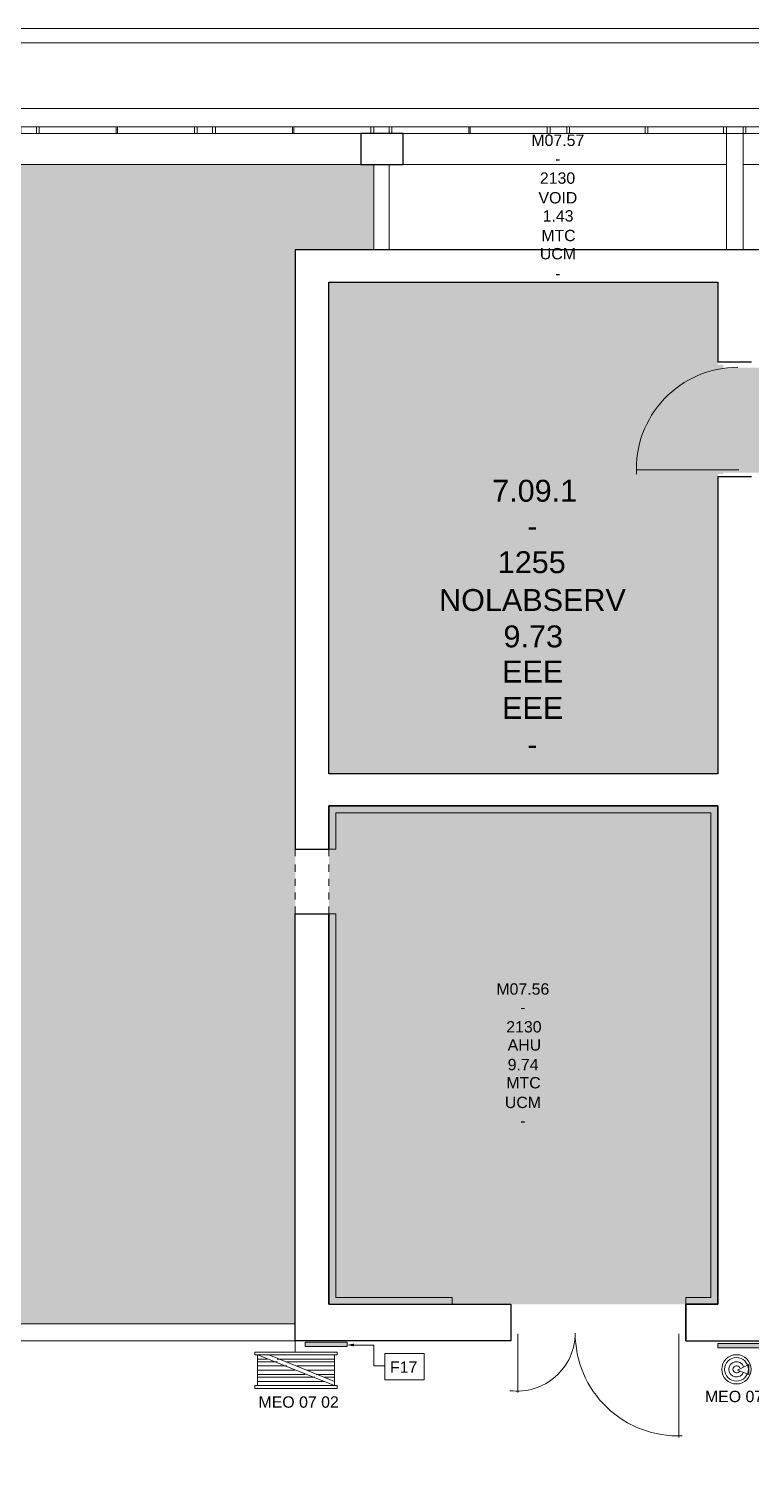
# Model space of a CAD drawing. Header units: millimetres. Extents: x 0 to 58.8, y 0 to 18.9.
# Drawn here: x 13.01 to 18.2, y 8.34 to 18.61 of the extents above; entities that cross this region are included whole.
import ezdxf

# ---------------------------------------------------------------- set-up
doc = ezdxf.new("R2010")
doc.units = ezdxf.units.MM
for name, color, linetype in [('PDF_014407$BL', 7, 'Continuous'), ('PDF_014407$DR', 7, 'Continuous'), ('PDF_014407$FI', 7, 'Continuous'), ('PDF_014407$FI-DSG', 7, 'Continuous'), ('PDF_014407$WA', 7, 'Continuous'), ('PDF_014407$WA-COL', 7, 'Continuous'), ('PDF_014407$WA-EXT', 7, 'Continuous'), ('PDF_014407$WN', 7, 'Continuous'), ('PDF_Text', 7, 'Continuous')]:
    doc.layers.add(name, color=color, linetype=linetype)
doc.layers.add('PDF_014407$HL-TMP', color=7, linetype='Continuous', true_color=0x800000)
doc.styles.add('PDF ArialMT', font='arial.ttf')

msp = doc.modelspace()

# ---------------------------------------------------------------- linework, layer by layer
at = {"layer": 'PDF_014407$BL', "lineweight": 9}
for points in [[(3.993, 18.035), (3.993, 18.608), (58.642, 18.608), (58.642, 18.035)], [(4.093, 18.035), (4.093, 18.507), (58.542, 18.507), (58.542, 18.035)], [(51.555, 2.345), (58.653, 2.345), (58.653, 2.446), (58.753, 2.446), (58.753, 2.747), (58.703, 2.747), (58.703, 17.634), (58.793, 17.634), (58.793, 18.035), (3.119, 18.035)], [(8.008, 17.634), (15.477, 17.634)], [(15.617, 17.634), (18.017, 17.634)], [(18.137, 17.634), (28.135, 17.634)], [(15.166, 12.675), (15.166, 12.725), (15.216, 12.725), (15.216, 12.986), (17.906, 12.986), (17.906, 9.513), (17.725, 9.513), (17.725, 9.463)], [(14.925, 12.675), (14.925, 12.725)], [(14.925, 12.564), (14.925, 12.615)], [(15.166, 12.564), (15.166, 12.615)], [(14.925, 12.464), (14.925, 12.514)], [(15.166, 12.464), (15.166, 12.514)], [(14.925, 12.364), (14.925, 12.414)], [(15.166, 12.364), (15.166, 12.414)], [(14.925, 12.263), (14.925, 12.314)], [(16.049, 9.463), (16.049, 9.513), (15.216, 9.513), (15.216, 12.263), (15.166, 12.263), (15.166, 12.314)]]:
    msp.add_lwpolyline(points, dxfattribs=at)
at = {"layer": 'PDF_014407$DR', "lineweight": 0}
for points in [[(18.107, 15.446), (17.374, 15.446), (18.107, 15.446)], [(16.521, 9.252), (16.521, 8.83), (16.521, 9.252)], [(17.675, 9.252), (17.675, 8.509), (17.675, 9.252)]]:
    msp.add_lwpolyline(points, dxfattribs=at)
msp.add_lwpolyline([(16.463, 8.844, 0.45213), (16.932, 9.257, 0.426225), (17.7, 8.52)], format="xyb", dxfattribs=at)
msp.add_arc((18.099, 15.452), 0.728, 90, 182.9553, dxfattribs=at)
at = {"layer": 'PDF_014407$FI', "lineweight": 9}
for points in [[(14.925, 9.121), (14.925, 9.202)], [(15.206, 9.101), (15.206, 8.88), (14.654, 8.88), (14.654, 9.101), (15.206, 8.88)], [(14.654, 9.071), (14.724, 9.071)], [(14.794, 9.051), (14.654, 9.051)], [(14.734, 9.101), (15.206, 8.91)], [(14.794, 9.071), (15.206, 9.071)], [(15.206, 9.051), (14.864, 9.051)], [(14.654, 9.021), (14.864, 9.021)], [(14.925, 8.991), (14.654, 8.991)], [(14.654, 8.961), (14.995, 8.961)], [(15.065, 8.941), (14.654, 8.941)], [(14.935, 9.021), (15.206, 9.021)], [(15.206, 8.991), (15.005, 8.991)], [(15.075, 8.961), (15.206, 8.961)], [(15.206, 8.941), (15.135, 8.941)], [(14.654, 8.91), (15.135, 8.91)]]:
    msp.add_lwpolyline(points, dxfattribs=at)
for points in [[(14.634, 9.121), (15.226, 9.121), (15.226, 9.101), (15.206, 9.101), (14.654, 9.101), (14.634, 9.101)], [(18.177, 8.961), (18.097, 8.991), (18.177, 9.031)], [(14.634, 8.86), (14.634, 8.88), (15.226, 8.88), (15.226, 8.86)]]:
    msp.add_lwpolyline(points, close=True, dxfattribs=at)
for radius in [0.105, 0.0853]:
    msp.add_circle((18.089, 8.997), radius, dxfattribs=at)
for radius, start, end in [(0.0552, 22.7691, 337.2309), (0.0251, 22.7694, 337.2306)]:
    msp.add_arc((18.089, 8.997), radius, start, end, dxfattribs=at)
at = {"layer": 'PDF_014407$FI-DSG', "lineweight": 9}
for points in [[(14.995, 9.161), (15.296, 9.161), (15.296, 9.192), (14.995, 9.192)], [(17.956, 9.151), (18.257, 9.151), (18.257, 9.182), (17.956, 9.182)], [(15.567, 9.111), (15.848, 9.111), (15.848, 8.921), (15.567, 8.921)]]:
    msp.add_lwpolyline(points, close=True, dxfattribs=at)
msp.add_lwpolyline([(15.346, 9.171), (15.487, 9.171), (15.487, 9.021), (15.567, 9.021)], dxfattribs=at)
at = {"layer": 'PDF_014407$FI-DSG', "transparency": 33554559}
for points in [[(15.296, 9.192), (14.995, 9.192), (15.296, 9.161)], [(14.995, 9.192), (15.296, 9.161), (14.995, 9.161)], [(15.346, 9.161), (15.296, 9.171), (15.346, 9.182)], [(18.257, 9.182), (17.956, 9.182), (18.257, 9.151)], [(17.956, 9.182), (18.257, 9.151), (17.956, 9.151)]]:
    msp.add_solid(points, dxfattribs=at)
at = {"layer": 'PDF_014407$HL-TMP', "transparency": 33554559}
for points in [[(15.487, 17.634), (8.008, 17.634), (15.487, 17.022)], [(8.008, 17.634), (15.487, 17.022), (8.008, 17.022)], [(14.925, 17.022), (8.008, 17.022), (14.925, 9.322)], [(8.008, 17.022), (14.925, 9.322), (8.008, 9.322)], [(17.956, 16.791), (15.166, 16.791), (17.956, 16.198)], [(15.166, 16.791), (17.956, 16.198), (15.166, 16.198)], [(17.996, 16.198), (15.166, 16.198), (17.996, 16.178)], [(15.166, 16.198), (17.996, 16.178), (15.166, 16.178)], [(18.097, 16.178), (15.166, 16.178), (18.097, 15.425)], [(15.166, 16.178), (18.097, 15.425), (15.166, 15.425)], [(28.085, 16.178), (18.097, 16.178), (28.085, 15.425)], [(18.097, 16.178), (28.085, 15.425), (18.097, 15.425)], [(17.996, 15.425), (15.166, 15.425), (17.996, 15.415)], [(15.166, 15.425), (17.996, 15.415), (15.166, 15.415)], [(17.956, 15.415), (15.166, 15.415), (17.956, 13.267)], [(15.166, 15.415), (17.956, 13.267), (15.166, 13.267)]]:
    msp.add_solid(points, dxfattribs=at)
at = {"layer": 'PDF_014407$HL-TMP', "color": 191, "true_color": 0xbb77ff, "transparency": 33554559}
for points in [[(17.956, 13.036), (15.166, 13.036), (17.956, 12.876)], [(15.166, 13.036), (17.956, 12.876), (15.166, 12.876)], [(17.956, 12.876), (15.166, 12.876), (17.956, 12.725)], [(15.166, 12.876), (17.956, 12.725), (15.166, 12.725)], [(17.956, 12.725), (15.166, 12.725), (17.956, 12.263)], [(15.166, 12.725), (17.956, 12.263), (15.166, 12.263)], [(17.956, 12.263), (15.166, 12.263), (17.956, 10.868)], [(15.166, 12.263), (17.956, 10.868), (15.166, 10.868)], [(17.956, 10.868), (15.166, 10.868), (17.956, 9.463)], [(15.166, 10.868), (17.956, 9.463), (15.166, 9.463)]]:
    msp.add_solid(points, dxfattribs=at)
at = {"layer": 'PDF_014407$WA', "lineweight": 20}
for points in [[(13.068, 17.855), (13.068, 17.905), (12.957, 17.905), (12.957, 17.855)], [(13.068, 17.855), (13.068, 17.905)], [(14.332, 17.855), (14.332, 17.905), (14.222, 17.905), (14.222, 17.855)], [(14.222, 17.855), (14.222, 17.905)], [(14.332, 17.855), (14.332, 17.905)], [(15.597, 17.855), (15.597, 17.905), (15.487, 17.905), (15.487, 17.855)], [(15.487, 17.855), (15.487, 17.905)], [(15.597, 17.855), (15.597, 17.905)], [(16.872, 17.855), (16.872, 17.905), (16.752, 17.905), (16.752, 17.855)], [(16.752, 17.855), (16.752, 17.905)], [(16.872, 17.855), (16.872, 17.905)], [(18.137, 17.855), (18.137, 17.905), (18.017, 17.905), (18.017, 17.855)], [(18.017, 17.855), (18.017, 17.905)], [(18.137, 17.855), (18.137, 17.905)]]:
    msp.add_lwpolyline(points, close=True, dxfattribs=at)
for points in [[(18.137, 17.022), (18.137, 17.855), (18.017, 17.855), (18.017, 17.022)], [(15.597, 17.022), (15.597, 17.634), (15.487, 17.634), (15.487, 17.022)], [(14.925, 9.322), (12.154, 9.322), (12.154, 9.202), (14.925, 9.202)]]:
    msp.add_lwpolyline(points, dxfattribs=at)
at = {"layer": 'PDF_014407$WA-COL', "lineweight": 25}
msp.add_lwpolyline([(15.698, 17.634), (15.698, 17.855), (15.396, 17.855), (15.396, 17.634)], close=True, dxfattribs=at)
at = {"layer": 'PDF_014407$WA-EXT', "lineweight": 25}
for points in [[(35.935, 11.741), (35.935, 17.022), (14.925, 17.022), (14.925, 12.725), (15.166, 12.725)], [(18.197, 15.395), (17.956, 15.395), (17.956, 13.267), (15.166, 13.267), (15.166, 16.791), (17.956, 16.791), (17.956, 16.219), (18.197, 16.219)], [(15.166, 9.463), (16.471, 9.463), (16.471, 9.202), (14.925, 9.202), (14.925, 12.263), (15.166, 12.263)], [(15.166, 9.463), (15.166, 12.263), (15.166, 9.463)], [(17.725, 9.202), (17.725, 9.463), (17.956, 9.463), (17.725, 9.463), (17.725, 9.202), (27.955, 9.202)]]:
    msp.add_lwpolyline(points, dxfattribs=at)
msp.add_lwpolyline([(15.166, 12.725), (15.166, 13.036), (17.956, 13.036), (17.956, 9.463), (17.956, 13.036), (15.166, 13.036)], close=True, dxfattribs=at)
at = {"layer": 'PDF_014407$WN', "lineweight": 0}
for points in [[(13.65, 17.855), (13.65, 17.875), (13.65, 17.905), (13.64, 17.905), (13.64, 17.875), (13.64, 17.855), (13.65, 17.855), (14.192, 17.855), (13.65, 17.855), (13.088, 17.855), (13.068, 17.855), (14.222, 17.855), (14.202, 17.855), (14.192, 17.855)], [(13.068, 17.905), (13.088, 17.905), (13.088, 17.855)], [(13.088, 17.875), (13.088, 17.905), (13.098, 17.905)], [(14.202, 17.905), (13.64, 17.905)], [(14.222, 17.905), (14.202, 17.905), (14.202, 17.855), (14.202, 17.875)], [(14.915, 17.855), (14.915, 17.875), (14.915, 17.905), (14.905, 17.905), (14.905, 17.875), (14.905, 17.855), (14.915, 17.855), (15.457, 17.855), (14.915, 17.855), (14.352, 17.855), (14.332, 17.855), (15.487, 17.855), (15.467, 17.855), (15.457, 17.855)], [(14.332, 17.905), (14.352, 17.905), (14.352, 17.855)], [(14.352, 17.875), (14.352, 17.905), (14.363, 17.905)], [(15.467, 17.905), (14.905, 17.905)], [(15.487, 17.905), (15.467, 17.905), (15.467, 17.855), (15.467, 17.875)], [(16.179, 17.855), (16.179, 17.875), (16.179, 17.905), (16.169, 17.905), (16.169, 17.875), (16.169, 17.855), (16.179, 17.855), (16.722, 17.855), (16.179, 17.855), (15.617, 17.855), (15.597, 17.855), (16.752, 17.855), (16.732, 17.855), (16.722, 17.855)], [(15.597, 17.905), (15.617, 17.905), (15.617, 17.855)], [(15.617, 17.875), (15.617, 17.905), (15.637, 17.905)], [(16.732, 17.905), (16.169, 17.905)], [(16.752, 17.905), (16.732, 17.905), (16.732, 17.855), (16.732, 17.875)], [(17.454, 17.855), (17.454, 17.875), (17.454, 17.905), (17.434, 17.905), (17.434, 17.875), (17.434, 17.855), (17.454, 17.855), (17.986, 17.855), (17.454, 17.855), (16.892, 17.855), (16.872, 17.855), (18.017, 17.855), (17.996, 17.855), (17.986, 17.855)], [(16.872, 17.905), (16.892, 17.905), (16.892, 17.855)], [(16.892, 17.875), (16.892, 17.905), (16.902, 17.905)], [(17.996, 17.905), (17.434, 17.905)], [(18.017, 17.905), (17.996, 17.905), (17.996, 17.855), (17.996, 17.875)], [(18.719, 17.855), (18.719, 17.875), (18.719, 17.905), (18.709, 17.905), (18.709, 17.875), (18.709, 17.855), (18.719, 17.855), (19.251, 17.855), (18.719, 17.855), (18.157, 17.855), (18.137, 17.855), (19.281, 17.855), (19.271, 17.855), (19.251, 17.855)], [(18.137, 17.905), (18.157, 17.905), (18.157, 17.855)], [(18.157, 17.875), (18.157, 17.905), (18.167, 17.905)]]:
    msp.add_lwpolyline(points, dxfattribs=at)
for points in [[(13.64, 17.905), (13.098, 17.905)], [(14.905, 17.905), (14.363, 17.905)], [(16.169, 17.905), (15.637, 17.905)], [(17.434, 17.905), (16.902, 17.905)], [(18.709, 17.905), (18.167, 17.905)]]:
    msp.add_lwpolyline(points, close=True, dxfattribs=at)

# ---------------------------------------------------------------- texts
at = {"layer": 'PDF_Text', "attachment_point": 4, "style": 'PDF ArialMT'}
for s, insert, char_height in [('M07.57', (16.618, 17.807), 0.0815), ('-', (16.789, 17.676), 0.0815), ('2130', (16.679, 17.536), 0.0815), ('VOID', (16.669, 17.395), 0.0815), ('1.43', (16.699, 17.265), 0.0815), ('MTC', (16.689, 17.124), 0.0815), ('UCM', (16.679, 16.994), 0.0815), ('-', (16.789, 16.853), 0.0815), ('7.09.1', (16.337, 15.294), 0.1569), ('-', (16.588, 15.043), 0.157), ('1255', (16.377, 14.782), 0.1569), ('NOLABSERV', (15.956, 14.511), 0.1569), ('9.73', (16.418, 14.25), 0.1569), ('EEE', (16.408, 13.999), 0.1569), ('EEE', (16.408, 13.738), 0.1569), ('-', (16.588, 13.477), 0.157), ('M07.56', (16.367, 11.723), 0.0815), ('-', (16.538, 11.593), 0.0815), ('2130', (16.438, 11.452), 0.0815), ('AHU', (16.448, 11.322), 0.0815), ('9.74', (16.448, 11.181), 0.0815), ('MTC', (16.438, 11.051), 0.0815), ('UCM', (16.428, 10.91), 0.0815), ('-', (16.538, 10.78), 0.0815), ('F17', (15.604, 9.013), 0.0815), ('MEO 07 03', (17.863, 8.802), 0.0815), ('MEO 07 02', (14.661, 8.762), 0.0815)]:
    msp.add_mtext(s, dxfattribs=dict(at, insert=insert, char_height=char_height))

doc.saveas('drawing.dxf')
